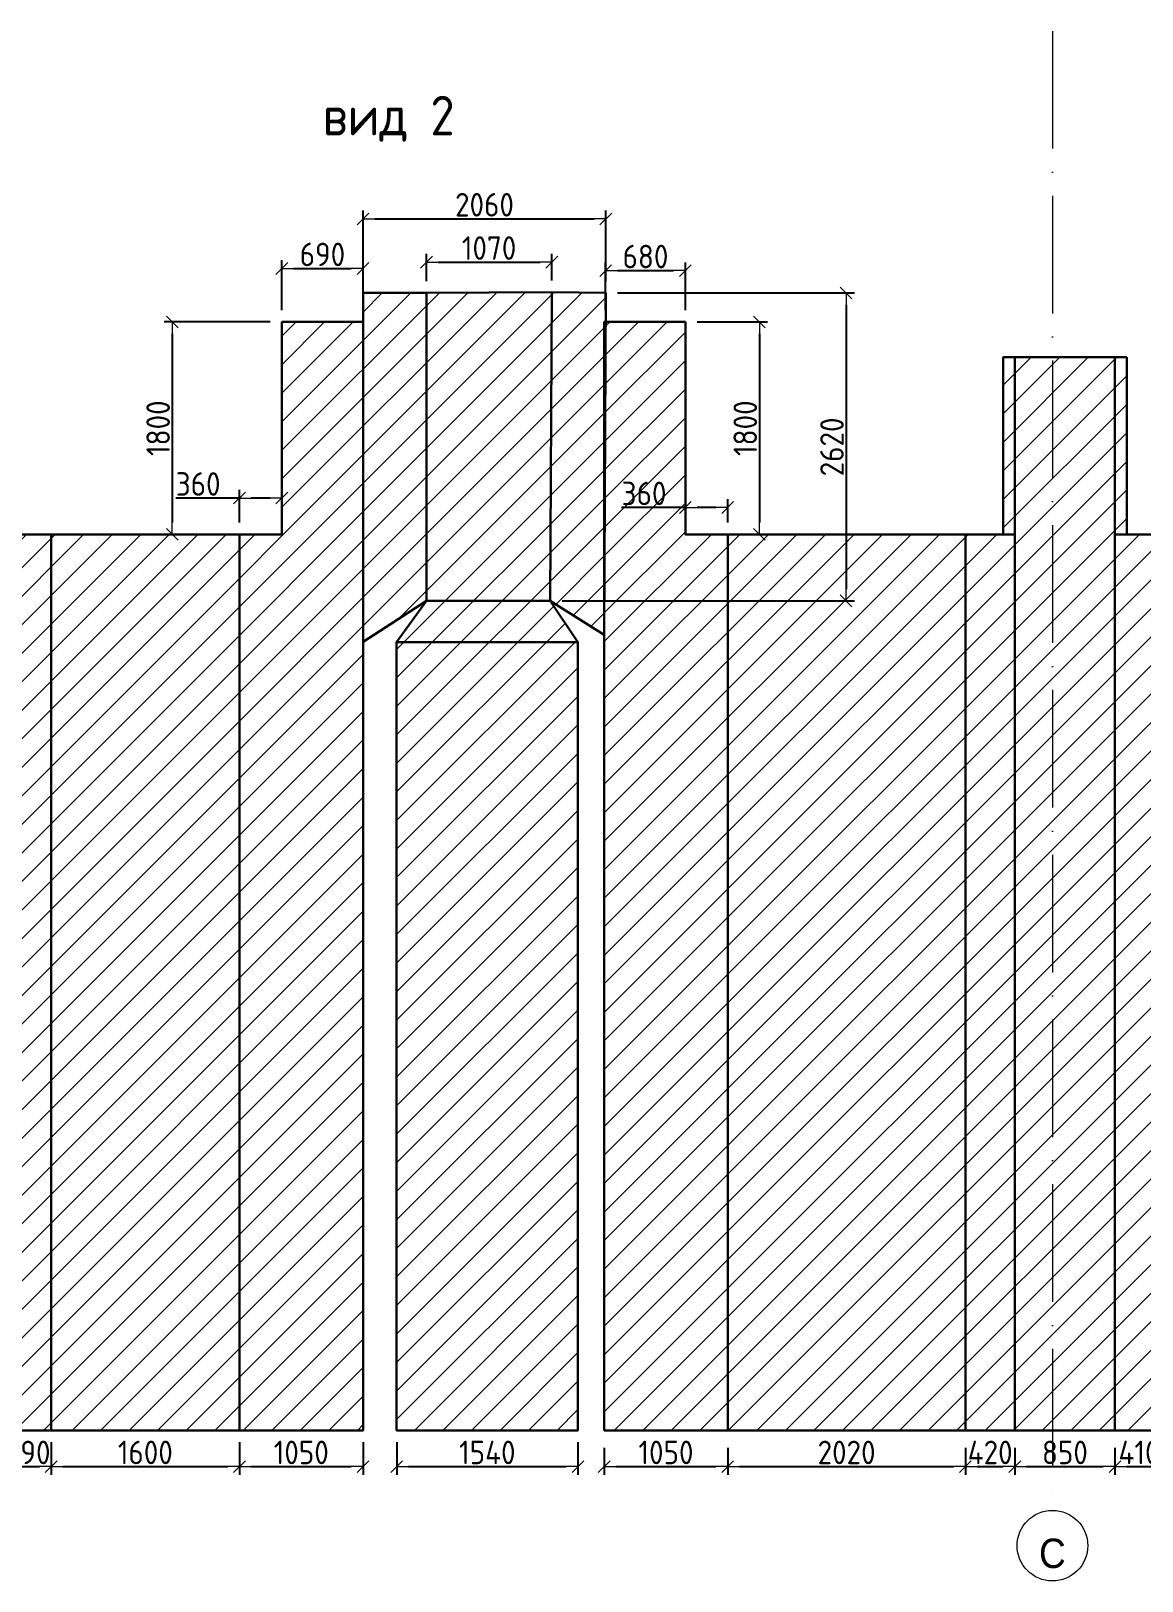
# Model space of a CAD drawing. Header units: millimetres. Extents: x 209 to 1046824, y -248937 to 510758.
# Drawn here: x 96532 to 105973, y -160291 to -147117 of the extents above; entities that cross this region are included whole.
import ezdxf

# ---------------------------------------------------------------- set-up
doc = ezdxf.new("R2010")
doc.units = ezdxf.units.MM
doc.linetypes.add('50_200_ШТРИХ_1Т_ш5_п1_п1_', pattern=[1400, 1000, -200, 0, -200])
doc.layers.add('$AUDIT_BAD_LAYER1', color=7, linetype='Continuous')
for name, color, linetype, lineweight, true_color in [('Оси-1', 7, 'Continuous', 20, 0xaaaaaa), ('Оси-2', 7, 'Continuous', 9, 0xaaaaaa), ('Оси-3', 7, '50_200_ШТРИХ_1Т_ш5_п1_п1_', 9, 0xaaaaaa)]:
    doc.layers.add(name, color=color, linetype=linetype, lineweight=lineweight, true_color=true_color)
doc.layers.add('Основные линии', color=7, linetype='Continuous', lineweight=30)
doc.layers.add('Размеры', color=7, linetype='Continuous', lineweight=15)
doc.styles.add('Arial', font='arial.ttf', dxfattribs={"width": 0.9, "height": 500})
doc.styles.add('СПДС', font='isocpeur.ttf', dxfattribs={"width": 0.9})
doc.dimstyles.new('Размера А3', dxfattribs={"dimtxt": 200, "dimasz": 100, "dimexe": 70, "dimexo": 100, "dimgap": 20, "dimtad": 1, "dimdec": 0, "dimrnd": 10, "dimzin": 0, "dimdsep": 46, "dimtxsty": 'СПДС', "dimblk": 'ARROWHEAD_6', "dimcen": 1, "dimclrd": 256, "dimclre": 256, "dimclrt": 256, "dimazin": 0, "dimtfac": 1, "dimtdec": 0, "dimtmove": 2, "dimatfit": 3, "dimfxl": 1, "dimtolj": 1, "dimtzin": 0, "dimarcsym": 0})

# ---------------------------------------------------------------- blocks, each defined once
blk = doc.blocks.new('ARROWHEAD_6')
at = {"color": 0, "linetype": 'Continuous'}
for p, q in [((0, 0), (-1, 0)), ((-0.5, -0.5), (0.5, 0.5))]:
    blk.add_line(p, q, dxfattribs=at)
blk = doc.blocks.new('*D1911')
at = {"layer": 'Defpoints', "color": 0, "lineweight": 30, "transparency": 16777216}
for p in [(96310, -159010), (96704, -159010), (96704, -159318)]:
    blk.add_point(p, dxfattribs=at)
at = {"layer": 'Размеры', "lineweight": -2, "transparency": 16777216}
for p, q in [((96310, -159110), (96310, -159388)), ((96704, -159110), (96704, -159388)), ((96410, -159318), (96604, -159318))]:
    blk.add_line(p, q, dxfattribs=at)
at = {"layer": 'Размеры', "lineweight": -2, "transparency": 16777216, "xscale": 100, "yscale": 100, "zscale": 100, "rotation": 180}
blk.add_blockref('ARROWHEAD_6', (96310, -159318), dxfattribs=at)
at = {"layer": 'Размеры', "lineweight": -2, "transparency": 16777216, "xscale": 100, "yscale": 100, "zscale": 100}
blk.add_blockref('ARROWHEAD_6', (96704, -159318), dxfattribs=at)
at = {"layer": 'Размеры', "lineweight": 15, "transparency": 16777216, "insert": (96507, -159198), "char_height": 200, "attachment_point": 5, "style": 'СПДС'}
blk.add_mtext('\\A1;390', dxfattribs=at)
blk = doc.blocks.new('*D1912')
at = {"layer": 'Defpoints', "color": 0, "lineweight": 30, "transparency": 16777216}
for p in [(96704, -159010), (98304, -159010), (98304, -159318)]:
    blk.add_point(p, dxfattribs=at)
at = {"layer": 'Размеры', "lineweight": -2, "transparency": 16777216}
for p, q in [((96704, -159110), (96704, -159388)), ((98304, -159110), (98304, -159388)), ((96804, -159318), (98204, -159318))]:
    blk.add_line(p, q, dxfattribs=at)
at = {"layer": 'Размеры', "lineweight": -2, "transparency": 16777216, "xscale": 100, "yscale": 100, "zscale": 100, "rotation": 180}
blk.add_blockref('ARROWHEAD_6', (96704, -159318), dxfattribs=at)
at = {"layer": 'Размеры', "lineweight": -2, "transparency": 16777216, "xscale": 100, "yscale": 100, "zscale": 100}
blk.add_blockref('ARROWHEAD_6', (98304, -159318), dxfattribs=at)
at = {"layer": 'Размеры', "lineweight": 15, "transparency": 16777216, "insert": (97504, -159198), "char_height": 200, "attachment_point": 5, "style": 'СПДС'}
blk.add_mtext('\\A1;1600', dxfattribs=at)
blk = doc.blocks.new('*D1913')
at = {"layer": 'Defpoints', "color": 0, "lineweight": 30, "transparency": 16777216}
for p in [(98304, -159010), (99354, -159010), (99354, -159318)]:
    blk.add_point(p, dxfattribs=at)
at = {"layer": 'Размеры', "lineweight": -2, "transparency": 16777216}
for p, q in [((98304, -159110), (98304, -159388)), ((99354, -159110), (99354, -159388)), ((98404, -159318), (99254, -159318))]:
    blk.add_line(p, q, dxfattribs=at)
at = {"layer": 'Размеры', "lineweight": -2, "transparency": 16777216, "xscale": 100, "yscale": 100, "zscale": 100, "rotation": 180}
blk.add_blockref('ARROWHEAD_6', (98304, -159318), dxfattribs=at)
at = {"layer": 'Размеры', "lineweight": -2, "transparency": 16777216, "xscale": 100, "yscale": 100, "zscale": 100}
blk.add_blockref('ARROWHEAD_6', (99354, -159318), dxfattribs=at)
at = {"layer": 'Размеры', "lineweight": 15, "transparency": 16777216, "insert": (98829, -159198), "char_height": 200, "attachment_point": 5, "style": 'СПДС'}
blk.add_mtext('\\A1;1050', dxfattribs=at)
blk = doc.blocks.new('*D1914')
at = {"layer": 'Defpoints', "color": 0, "lineweight": 30, "transparency": 16777216}
for p in [(99640, -159010), (101180, -159010), (101180, -159318)]:
    blk.add_point(p, dxfattribs=at)
at = {"layer": 'Размеры', "lineweight": -2, "transparency": 16777216}
for p, q in [((99640, -159110), (99640, -159388)), ((101180, -159110), (101180, -159388)), ((99740, -159318), (101080, -159318))]:
    blk.add_line(p, q, dxfattribs=at)
at = {"layer": 'Размеры', "lineweight": -2, "transparency": 16777216, "xscale": 100, "yscale": 100, "zscale": 100, "rotation": 180}
blk.add_blockref('ARROWHEAD_6', (99640, -159318), dxfattribs=at)
at = {"layer": 'Размеры', "lineweight": -2, "transparency": 16777216, "xscale": 100, "yscale": 100, "zscale": 100}
blk.add_blockref('ARROWHEAD_6', (101180, -159318), dxfattribs=at)
at = {"layer": 'Размеры', "lineweight": 15, "transparency": 16777216, "insert": (100410, -159198), "char_height": 200, "attachment_point": 5, "style": 'СПДС'}
blk.add_mtext('\\A1;1540', dxfattribs=at)
blk = doc.blocks.new('*D1926')
at = {"layer": 'Defpoints', "color": 0, "lineweight": 30, "transparency": 16777216}
for p in [(105743, -159058), (106153, -159058), (106153, -159318)]:
    blk.add_point(p, dxfattribs=at)
at = {"layer": 'Размеры', "lineweight": -2, "transparency": 16777216}
for p, q in [((105743, -159158), (105743, -159388)), ((106153, -159158), (106153, -159388)), ((105843, -159318), (106053, -159318))]:
    blk.add_line(p, q, dxfattribs=at)
at = {"layer": 'Размеры', "lineweight": -2, "transparency": 16777216, "xscale": 100, "yscale": 100, "zscale": 100, "rotation": 180}
blk.add_blockref('ARROWHEAD_6', (105743, -159318), dxfattribs=at)
at = {"layer": 'Размеры', "lineweight": -2, "transparency": 16777216, "xscale": 100, "yscale": 100, "zscale": 100}
blk.add_blockref('ARROWHEAD_6', (106153, -159318), dxfattribs=at)
at = {"layer": 'Размеры', "lineweight": 15, "transparency": 16777216, "insert": (105948, -159198), "char_height": 200, "attachment_point": 5, "style": 'СПДС'}
blk.add_mtext('\\A1;410', dxfattribs=at)
blk = doc.blocks.new('*D1927')
at = {"layer": 'Defpoints', "color": 0, "lineweight": 30, "transparency": 16777216}
for p in [(104893, -159058), (105743, -159058), (105743, -159318)]:
    blk.add_point(p, dxfattribs=at)
at = {"layer": 'Размеры', "lineweight": -2, "transparency": 16777216}
for p, q in [((104893, -159158), (104893, -159388)), ((105743, -159158), (105743, -159388)), ((104993, -159318), (105643, -159318))]:
    blk.add_line(p, q, dxfattribs=at)
at = {"layer": 'Размеры', "lineweight": -2, "transparency": 16777216, "xscale": 100, "yscale": 100, "zscale": 100, "rotation": 180}
blk.add_blockref('ARROWHEAD_6', (104893, -159318), dxfattribs=at)
at = {"layer": 'Размеры', "lineweight": -2, "transparency": 16777216, "xscale": 100, "yscale": 100, "zscale": 100}
blk.add_blockref('ARROWHEAD_6', (105743, -159318), dxfattribs=at)
at = {"layer": 'Размеры', "lineweight": 15, "transparency": 16777216, "insert": (105318, -159198), "char_height": 200, "attachment_point": 5, "style": 'СПДС'}
blk.add_mtext('\\A1;850', dxfattribs=at)
blk = doc.blocks.new('*D1928')
at = {"layer": 'Defpoints', "color": 0, "lineweight": 30, "transparency": 16777216}
for p in [(104473, -159058), (104893, -159058), (104893, -159318)]:
    blk.add_point(p, dxfattribs=at)
at = {"layer": 'Размеры', "lineweight": -2, "transparency": 16777216}
for p, q in [((104473, -159158), (104473, -159388)), ((104893, -159158), (104893, -159388)), ((104573, -159318), (104793, -159318))]:
    blk.add_line(p, q, dxfattribs=at)
at = {"layer": 'Размеры', "lineweight": -2, "transparency": 16777216, "xscale": 100, "yscale": 100, "zscale": 100, "rotation": 180}
blk.add_blockref('ARROWHEAD_6', (104473, -159318), dxfattribs=at)
at = {"layer": 'Размеры', "lineweight": -2, "transparency": 16777216, "xscale": 100, "yscale": 100, "zscale": 100}
blk.add_blockref('ARROWHEAD_6', (104893, -159318), dxfattribs=at)
at = {"layer": 'Размеры', "lineweight": 15, "transparency": 16777216, "insert": (104683, -159198), "char_height": 200, "attachment_point": 5, "style": 'СПДС'}
blk.add_mtext('\\A1;420', dxfattribs=at)
blk = doc.blocks.new('*D1929')
at = {"layer": 'Defpoints', "color": 0, "lineweight": 30, "transparency": 16777216}
for p in [(101403, -159058), (102453, -159058), (102453, -159318)]:
    blk.add_point(p, dxfattribs=at)
at = {"layer": 'Размеры', "lineweight": -2, "transparency": 16777216}
for p, q in [((101403, -159158), (101403, -159388)), ((102453, -159158), (102453, -159388)), ((101503, -159318), (102353, -159318))]:
    blk.add_line(p, q, dxfattribs=at)
at = {"layer": 'Размеры', "lineweight": -2, "transparency": 16777216, "xscale": 100, "yscale": 100, "zscale": 100, "rotation": 180}
blk.add_blockref('ARROWHEAD_6', (101403, -159318), dxfattribs=at)
at = {"layer": 'Размеры', "lineweight": -2, "transparency": 16777216, "xscale": 100, "yscale": 100, "zscale": 100}
blk.add_blockref('ARROWHEAD_6', (102453, -159318), dxfattribs=at)
at = {"layer": 'Размеры', "lineweight": 15, "transparency": 16777216, "insert": (101928, -159198), "char_height": 200, "attachment_point": 5, "style": 'СПДС'}
blk.add_mtext('\\A1;1050', dxfattribs=at)
blk = doc.blocks.new('*D1930')
at = {"layer": 'Defpoints', "color": 0, "lineweight": 30, "transparency": 16777216}
for p in [(102453, -159058), (104473, -159058), (104473, -159318)]:
    blk.add_point(p, dxfattribs=at)
at = {"layer": 'Размеры', "lineweight": -2, "transparency": 16777216}
for p, q in [((102453, -159158), (102453, -159388)), ((104473, -159158), (104473, -159388)), ((102553, -159318), (104373, -159318))]:
    blk.add_line(p, q, dxfattribs=at)
at = {"layer": 'Размеры', "lineweight": -2, "transparency": 16777216, "xscale": 100, "yscale": 100, "zscale": 100, "rotation": 180}
blk.add_blockref('ARROWHEAD_6', (102453, -159318), dxfattribs=at)
at = {"layer": 'Размеры', "lineweight": -2, "transparency": 16777216, "xscale": 100, "yscale": 100, "zscale": 100}
blk.add_blockref('ARROWHEAD_6', (104473, -159318), dxfattribs=at)
at = {"layer": 'Размеры', "lineweight": 15, "transparency": 16777216, "insert": (103463, -159198), "char_height": 200, "attachment_point": 5, "style": 'СПДС'}
blk.add_mtext('\\A1;2020', dxfattribs=at)
blk = doc.blocks.new('*D1932')
at = {"layer": 'Defpoints', "color": 0, "lineweight": 30, "transparency": 16777216}
for p in [(102093, -149590), (102093, -151395), (102722, -151395)]:
    blk.add_point(p, dxfattribs=at)
at = {"layer": 'Размеры', "lineweight": -2, "transparency": 16777216}
for p, q in [((102193, -149590), (102792, -149590)), ((102722, -149690), (102722, -151295)), ((102193, -151395), (102792, -151395))]:
    blk.add_line(p, q, dxfattribs=at)
at = {"layer": 'Размеры', "lineweight": -2, "transparency": 16777216, "xscale": 100, "yscale": 100, "zscale": 100}
for p, rotation in [((102722, -149590), 90), ((102722, -151395), 270)]:
    blk.add_blockref('ARROWHEAD_6', p, dxfattribs=dict(at, rotation=rotation))
at = {"layer": 'Размеры', "lineweight": 15, "transparency": 16777216, "insert": (102602, -150493), "char_height": 200, "attachment_point": 5, "rotation": 90, "style": 'СПДС'}
blk.add_mtext('\\A1;1800', dxfattribs=at)
blk = doc.blocks.new('*D1933')
at = {"layer": 'Defpoints', "color": 0, "lineweight": 30, "transparency": 16777216}
for p in [(101417, -149343), (100945, -151960), (103459, -151960)]:
    blk.add_point(p, dxfattribs=at)
at = {"layer": 'Размеры', "lineweight": -2, "transparency": 16777216}
for p, q in [((101517, -149343), (103529, -149343)), ((103459, -149443), (103459, -151860)), ((101045, -151960), (103529, -151960))]:
    blk.add_line(p, q, dxfattribs=at)
at = {"layer": 'Размеры', "lineweight": -2, "transparency": 16777216, "xscale": 100, "yscale": 100, "zscale": 100}
for p, rotation in [((103459, -149343), 90), ((103459, -151960), 270)]:
    blk.add_blockref('ARROWHEAD_6', p, dxfattribs=dict(at, rotation=rotation))
at = {"layer": 'Размеры', "lineweight": 15, "transparency": 16777216, "insert": (103339, -150652), "char_height": 200, "attachment_point": 5, "rotation": 90, "style": 'СПДС'}
blk.add_mtext('\\A1;2620', dxfattribs=at)
blk = doc.blocks.new('*D1934')
at = {"layer": 'Defpoints', "color": 0, "lineweight": 30, "transparency": 16777216}
for p in [(101417, -148714), (99354, -149343), (101417, -149343)]:
    blk.add_point(p, dxfattribs=at)
at = {"layer": 'Размеры', "lineweight": -2, "transparency": 16777216}
for p, q in [((99354, -149243), (99354, -148644)), ((99454, -148714), (101317, -148714)), ((101417, -149243), (101417, -148644))]:
    blk.add_line(p, q, dxfattribs=at)
at = {"layer": 'Размеры', "lineweight": -2, "transparency": 16777216, "xscale": 100, "yscale": 100, "zscale": 100, "rotation": 180}
blk.add_blockref('ARROWHEAD_6', (99354, -148714), dxfattribs=at)
at = {"layer": 'Размеры', "lineweight": -2, "transparency": 16777216, "xscale": 100, "yscale": 100, "zscale": 100}
blk.add_blockref('ARROWHEAD_6', (101417, -148714), dxfattribs=at)
at = {"layer": 'Размеры', "lineweight": 15, "transparency": 16777216, "insert": (100386, -148594), "char_height": 200, "attachment_point": 5, "style": 'СПДС'}
blk.add_mtext('\\A1;2060', dxfattribs=at)
blk = doc.blocks.new('*D1935')
at = {"layer": 'Defpoints', "color": 0, "lineweight": 30, "transparency": 16777216}
for p in [(100958, -149082), (99893, -149343), (100958, -149337)]:
    blk.add_point(p, dxfattribs=at)
at = {"layer": 'Размеры', "lineweight": -2, "transparency": 16777216}
for p, q in [((99893, -149243), (99893, -149012)), ((99993, -149082), (100858, -149082)), ((100958, -149237), (100958, -149012))]:
    blk.add_line(p, q, dxfattribs=at)
at = {"layer": 'Размеры', "lineweight": -2, "transparency": 16777216, "xscale": 100, "yscale": 100, "zscale": 100, "rotation": 180}
blk.add_blockref('ARROWHEAD_6', (99893, -149082), dxfattribs=at)
at = {"layer": 'Размеры', "lineweight": -2, "transparency": 16777216, "xscale": 100, "yscale": 100, "zscale": 100}
blk.add_blockref('ARROWHEAD_6', (100958, -149082), dxfattribs=at)
at = {"layer": 'Размеры', "lineweight": 15, "transparency": 16777216, "insert": (100425, -148962), "char_height": 200, "attachment_point": 5, "style": 'СПДС'}
blk.add_mtext('\\A1;1070', dxfattribs=at)
blk = doc.blocks.new('*D1936')
at = {"layer": 'Defpoints', "color": 0, "lineweight": 30, "transparency": 16777216}
for p in [(102093, -149154), (101415, -149590), (102093, -149590)]:
    blk.add_point(p, dxfattribs=at)
at = {"layer": 'Размеры', "lineweight": -2, "transparency": 16777216}
for p, q in [((101415, -149490), (101415, -149084)), ((102093, -149490), (102093, -149084)), ((101515, -149154), (101993, -149154))]:
    blk.add_line(p, q, dxfattribs=at)
at = {"layer": 'Размеры', "lineweight": -2, "transparency": 16777216, "xscale": 100, "yscale": 100, "zscale": 100, "rotation": 180}
blk.add_blockref('ARROWHEAD_6', (101415, -149154), dxfattribs=at)
at = {"layer": 'Размеры', "lineweight": -2, "transparency": 16777216, "xscale": 100, "yscale": 100, "zscale": 100}
blk.add_blockref('ARROWHEAD_6', (102093, -149154), dxfattribs=at)
at = {"layer": 'Размеры', "lineweight": 15, "transparency": 16777216, "insert": (101754, -149034), "char_height": 200, "attachment_point": 5, "style": 'СПДС'}
blk.add_mtext('\\A1;680', dxfattribs=at)
blk = doc.blocks.new('*D1937')
at = {"layer": 'Defpoints', "color": 0, "lineweight": 30, "transparency": 16777216}
for p in [(99354, -149136), (98664, -149590), (99354, -149590)]:
    blk.add_point(p, dxfattribs=at)
at = {"layer": 'Размеры', "lineweight": -2, "transparency": 16777216}
for p, q in [((98664, -149490), (98664, -149066)), ((99354, -149490), (99354, -149066)), ((98764, -149136), (99254, -149136))]:
    blk.add_line(p, q, dxfattribs=at)
at = {"layer": 'Размеры', "lineweight": -2, "transparency": 16777216, "xscale": 100, "yscale": 100, "zscale": 100, "rotation": 180}
blk.add_blockref('ARROWHEAD_6', (98664, -149136), dxfattribs=at)
at = {"layer": 'Размеры', "lineweight": -2, "transparency": 16777216, "xscale": 100, "yscale": 100, "zscale": 100}
blk.add_blockref('ARROWHEAD_6', (99354, -149136), dxfattribs=at)
at = {"layer": 'Размеры', "lineweight": 15, "transparency": 16777216, "insert": (99009, -149016), "char_height": 200, "attachment_point": 5, "style": 'СПДС'}
blk.add_mtext('\\A1;690', dxfattribs=at)
blk = doc.blocks.new('*D1938')
at = {"layer": 'Defpoints', "color": 0, "lineweight": 30, "transparency": 16777216}
for p in [(98664, -149590), (97733, -151395), (98664, -151395)]:
    blk.add_point(p, dxfattribs=at)
at = {"layer": 'Размеры', "lineweight": -2, "transparency": 16777216}
for p, q in [((98564, -149590), (97663, -149590)), ((97733, -149690), (97733, -151295)), ((98564, -151395), (97663, -151395))]:
    blk.add_line(p, q, dxfattribs=at)
at = {"layer": 'Размеры', "lineweight": -2, "transparency": 16777216, "xscale": 100, "yscale": 100, "zscale": 100}
for p, rotation in [((97733, -149590), 90), ((97733, -151395), 270)]:
    blk.add_blockref('ARROWHEAD_6', p, dxfattribs=dict(at, rotation=rotation))
at = {"layer": 'Размеры', "lineweight": 15, "transparency": 16777216, "insert": (97613, -150493), "char_height": 200, "attachment_point": 5, "rotation": 90, "style": 'СПДС'}
blk.add_mtext('\\A1;1800', dxfattribs=at)
blk = doc.blocks.new('*D1939')
at = {"layer": 'Defpoints', "color": 0, "lineweight": 30, "transparency": 16777216}
for p in [(98664, -151087), (98304, -151395), (98664, -151395)]:
    blk.add_point(p, dxfattribs=at)
at = {"layer": 'Размеры', "lineweight": -2, "transparency": 16777216}
for p, q in [((98304, -151087), (97762, -151087)), ((98304, -151295), (98304, -151017)), ((98564, -151087), (98404, -151087)), ((98664, -151295), (98664, -151017))]:
    blk.add_line(p, q, dxfattribs=at)
at = {"layer": 'Размеры', "lineweight": -2, "transparency": 16777216, "xscale": 100, "yscale": 100, "zscale": 100, "rotation": 180}
blk.add_blockref('ARROWHEAD_6', (98304, -151087), dxfattribs=at)
at = {"layer": 'Размеры', "lineweight": -2, "transparency": 16777216, "xscale": 100, "yscale": 100, "zscale": 100}
blk.add_blockref('ARROWHEAD_6', (98664, -151087), dxfattribs=at)
at = {"layer": 'Размеры', "lineweight": 15, "transparency": 16777216, "insert": (97953, -150967), "char_height": 200, "attachment_point": 5, "style": 'СПДС'}
blk.add_mtext('\\A1;360', dxfattribs=at)
blk = doc.blocks.new('*D1940')
at = {"layer": 'Defpoints', "color": 0, "lineweight": 30, "transparency": 16777216}
for p in [(102093, -151167), (102093, -151395), (102453, -151395)]:
    blk.add_point(p, dxfattribs=at)
at = {"layer": 'Размеры', "lineweight": -2, "transparency": 16777216}
for p, q in [((102093, -151295), (102093, -151097)), ((102453, -151295), (102453, -151097)), ((102093, -151167), (101551, -151167)), ((102353, -151167), (102193, -151167))]:
    blk.add_line(p, q, dxfattribs=at)
at = {"layer": 'Размеры', "lineweight": -2, "transparency": 16777216, "xscale": 100, "yscale": 100, "zscale": 100, "rotation": 180}
blk.add_blockref('ARROWHEAD_6', (102093, -151167), dxfattribs=at)
at = {"layer": 'Размеры', "lineweight": -2, "transparency": 16777216, "xscale": 100, "yscale": 100, "zscale": 100}
blk.add_blockref('ARROWHEAD_6', (102453, -151167), dxfattribs=at)
at = {"layer": 'Размеры', "lineweight": 15, "transparency": 16777216, "insert": (101742, -151047), "char_height": 200, "attachment_point": 5, "style": 'СПДС'}
blk.add_mtext('\\A1;360', dxfattribs=at)
blk = doc.blocks.new('Ось сетки - Круг_Ø6_00__ISO-2_5_0_9K_-17386508-АИ_План этажа Радиаторы_2')
at = {"layer": 'Оси-1'}
blk.add_circle((0, 0), 3, dxfattribs=at)

msp = doc.modelspace()

# ---------------------------------------------------------------- hatches: boundary and pattern name
at = {"layer": '$AUDIT_BAD_LAYER1', "lineweight": 15, "transparency": 33554559}
h = msp.add_hatch(dxfattribs=at)
h.set_pattern_fill('ANSI31', color=3, scale=54)
h.set_pattern_definition([(45, (0, -158177.41), (-121.23346, 121.23346), [])])
h.paths.add_polyline_path([(89416.5, -148915.2), (87746.5, -148915.2), (87746.5, -150885.2), (87356.5, -150885.2), (87356.5, -155245.2), (89416.5, -155245.2)])
h.paths.add_polyline_path([(89416.5, -155245.2), (87356.5, -155245.2), (87356.5, -156145.2), (89416.5, -156145.2)])
h.paths.add_polyline_path([(89416.5, -156145.2), (87666.5, -156145.2), (87666.5, -156530.2), (89416.5, -156530.2)])
h.paths.add_polyline_path([(89416.5, -156530.2), (89106.5, -156530.2), (89106.5, -159010.2), (89416.5, -159010.2)])
h.paths.add_polyline_path([(89816.5, -151395.2), (89416.5, -151395.2), (89416.5, -155245.2), (89416.5, -156145.2), (89416.5, -156530.2), (89416.5, -159010.2), (89816.5, -159010.2)])
h.paths.add_polyline_path([(95066.5, -151395.2), (89816.5, -151395.2), (89816.5, -159010.2), (95066.5, -159010.2)])
h.paths.add_polyline_path([(95066.5, -151035.2), (89816.5, -151035.2), (89816.5, -151395.2), (95066.5, -151395.2)])
h.paths.add_polyline_path([(95066.5, -149530.2), (89816.5, -149530.2), (89816.5, -151035.2), (95066.5, -151035.2)])
h.paths.add_polyline_path([(95460.5, -151395.2), (95066.5, -151395.2), (95066.5, -159010.2), (95460.5, -159010.2)])
h.paths.add_polyline_path([(96310.5, -149890.2), (95460.5, -149890.2), (95460.5, -159010.2), (96310.5, -159010.2)])
h.paths.add_polyline_path([(96704.5, -151395.2), (96310.5, -151395.2), (96310.5, -159010.2), (96704.5, -159010.2)])
h.paths.add_polyline_path([(98304.5, -151395.2), (96704.5, -151395.2), (96704.5, -159010.2), (98304.5, -159010.2)])
h.paths.add_polyline_path([(99354.5, -149590.2), (98664.5, -149590.2), (98664.5, -151395.2), (98304.5, -151395.2), (98304.5, -159010.2), (99354.5, -159010.2)])
h.paths.add_polyline_path([(99892.5, -149342.9), (99354.5, -149342.9), (99354.5, -152309), (99892.5, -151960.2)])
h.paths.add_polyline_path([(100957.8, -149336.8), (99892.5, -149342.9), (99892.5, -151960.2), (100944.8, -151960.2)])
h.paths.add_polyline_path([(101403.3, -149590.2), (101415.4, -149590.2), (101416.5, -149342.9), (100957.8, -149336.8), (100944.8, -151960.2), (101403.3, -152248.4)])
h.paths.add_polyline_path([(102093.3, -149590.2), (101415.4, -149590.2), (101403.3, -152248.4), (101403.3, -159010.2), (102453.3, -159010.2), (102453.3, -151395.2), (102093.3, -151395.2)])
h.paths.add_polyline_path([(100944.8, -151960.2), (99892.5, -151960.2), (99639.7, -152310.2), (101179.7, -152310.2)])
h.paths.add_polyline_path([(101179.7, -152310.2), (99639.7, -152310.2), (99639.7, -159010.2), (101179.7, -159010.2)])
h.paths.add_polyline_path([(104473.3, -151395.2), (102453.3, -151395.2), (102453.3, -159010.2), (104473.3, -159010.2)])
h.paths.add_polyline_path([(104893.3, -151395.2), (104793.3, -151395.2), (104473.3, -151395.2), (104473.3, -159010.2), (104893.3, -159010.2)])
h.paths.add_polyline_path([(105743.3, -149890.2), (104893.3, -149890.2), (104893.3, -151395.2), (104893.3, -159010.2), (105743.3, -159010.2), (105743.3, -151395.2)])
h.paths.add_polyline_path([(105843.3, -149890.2), (105743.3, -149890.2), (105743.3, -151395.2), (105843.3, -151395.2)])
h.paths.add_polyline_path([(104893.3, -149890.2), (104793.3, -149890.2), (104793.3, -151395.2), (104893.3, -151395.2)])
h.paths.add_polyline_path([(106153.3, -151395.2), (105743.3, -151395.2), (105743.3, -159010.2), (106153.3, -159010.2)])
h.paths.add_polyline_path([(111303.3, -151035.2), (106153.3, -151035.2), (106153.3, -151395.2), (111303.3, -151395.2)])
h.paths.add_polyline_path([(111303.3, -149530.2), (106153.3, -149530.2), (106153.3, -151035.2), (111303.3, -151035.2)])
h.paths.add_polyline_path([(111303.3, -151395.2), (106153.3, -151395.2), (106153.3, -159010.2), (111303.3, -159010.2)])
h.paths.add_polyline_path([(111713.3, -151395.2), (111613.3, -151395.2), (111303.3, -151395.2), (111303.3, -159010.2), (111713.3, -159010.2)])
h.paths.add_polyline_path([(111713.3, -149890.2), (111613.3, -149890.2), (111613.3, -151395.2), (111713.3, -151395.2)])
h.paths.add_polyline_path([(112563.3, -149890.2), (111713.3, -149890.2), (111713.3, -151395.2), (111713.3, -159010.2), (112563.3, -159010.2), (112563.3, -151395.2)])
h.paths.add_polyline_path([(112663.3, -149890.2), (112563.3, -149890.2), (112563.3, -151395.2), (112663.3, -151395.2)])
h.paths.add_polyline_path([(112953.3, -151395.2), (112563.3, -151395.2), (112563.3, -159010.2), (112953.3, -159010.2)])
h.paths.add_polyline_path([(118073.3, -151395.2), (112953.3, -151395.2), (112953.3, -159010.2), (118073.3, -159010.2)])
h.paths.add_polyline_path([(118073.3, -151035.2), (112953.3, -151035.2), (112953.3, -151395.2), (118073.3, -151395.2)])
h.paths.add_polyline_path([(118073.3, -149530.2), (112953.3, -149530.2), (112953.3, -151035.2), (118073.3, -151035.2)])
h.paths.add_polyline_path([(118453.3, -151395.2), (118073.3, -151395.2), (118073.3, -159010.2), (118453.3, -159010.2)])
h.paths.add_polyline_path([(119353.3, -149890.2), (118453.3, -149890.2), (118453.3, -159010.2), (119353.3, -159010.2)])
h.paths.add_polyline_path([(118453.3, -149890.2), (118353.3, -149890.2), (118353.3, -151395.2), (118453.3, -151395.2)])
h.paths.add_polyline_path([(119453.3, -149890.2), (119353.3, -149890.2), (119353.3, -151395.2), (119453.3, -151395.2)])
h.paths.add_polyline_path([(119743.3, -151395.2), (119353.3, -151395.2), (119353.3, -159010.2), (119743.3, -159010.2)])
h.paths.add_polyline_path([(125073.3, -151395.2), (119743.3, -151395.2), (119743.3, -159010.2), (125073.3, -159010.2)])
h.paths.add_polyline_path([(125073.3, -151035.2), (119743.3, -151035.2), (119743.3, -151395.2), (125073.3, -151395.2)])
h.paths.add_polyline_path([(125073.3, -149530.2), (119743.3, -149530.2), (119743.3, -151035.2), (125073.3, -151035.2)])
h.paths.add_polyline_path([(125473.3, -151395.2), (125073.3, -151395.2), (125073.3, -159010.2), (125473.3, -159010.2)])
h.paths.add_polyline_path([(125773.3, -151395.2), (125473.3, -151395.2), (125473.3, -159010.2), (125773.3, -159010.2)])
h.paths.add_polyline_path([(95460.5, -149890.2), (95360.5, -149890.2), (95360.5, -151395.2), (95460.5, -151395.2)])
h.paths.add_polyline_path([(96410.5, -149890.2), (96310.5, -149890.2), (96310.5, -151395.2), (96410.5, -151395.2)])

# ---------------------------------------------------------------- linework, layer by layer
at = {"layer": 'Оси-3'}
msp.add_line((105212.2, -147117.1), (105212.2, -159693.9), dxfattribs=at)
at = {"layer": 'Основные линии'}
for p, q in [((96310.5, -159010.2), (96810.5, -159010.2)), ((96704.5, -159010.2), (98304.5, -159010.2)), ((102453.3, -159010.2), (104473.3, -159010.2)), ((104473.3, -159010.2), (104893.3, -159010.2)), ((104893.3, -159010.2), (105743.3, -159010.2)), ((105743.3, -159010.2), (106153.3, -159010.2))]:
    msp.add_line(p, q, dxfattribs=at)
for points in [[(99892.5, -151960.2), (99354.5, -152309), (99354.5, -149342.9), (99892.7, -149342.9)], [(100944.8, -151960.2), (101403.3, -152248.4), (101416.5, -149342.9), (100957.8, -149336.8)], [(98304.5, -151395.2), (98304.5, -159010.2), (99354.5, -159010.2), (99354.5, -149590.2), (98664.5, -149590.2)], [(98304.5, -151395.2), (98664.5, -151395.2), (98664.5, -149590.2)], [(102093.3, -149590.2), (101403.3, -149590.2), (101403.3, -159010.2), (102453.3, -159010.2), (102453.3, -151395.2)], [(102453.3, -151395.2), (102093.3, -151395.2), (102093.3, -149588.6)], [(99639.7, -152310.2), (99639.7, -159010.2), (101179.7, -159010.2), (101179.7, -152310.2)]]:
    msp.add_lwpolyline(points, dxfattribs=at)
for points in [[(99892.5, -151960.2), (100944.8, -151960.2), (100957.8, -149336.8), (99892.5, -149342.9)], [(104893.3, -149890.2), (104793.3, -149890.2), (104793.3, -151395.2), (104893.3, -151395.2)], [(104893.3, -159010.2), (105743.3, -159010.2), (105743.3, -149890.2), (104893.3, -149890.2)], [(105843.3, -149890.2), (105743.3, -149890.2), (105743.3, -151395.2), (105843.3, -151395.2)], [(96310.5, -151395.2), (96704.5, -151395.2), (96704.5, -159010.2), (96310.5, -159010.2)], [(96704.5, -151395.2), (98304.5, -151395.2), (98304.5, -159010.2), (96704.5, -159010.2)], [(102453.3, -159010.2), (104893.3, -159010.2), (104893.3, -151395.2), (102453.3, -151395.2)], [(104473.3, -159010.2), (104893.3, -159010.2), (104893.3, -151395.2), (104473.3, -151395.2)], [(105743.3, -151395.2), (106153.3, -151395.2), (106153.3, -159010.2), (105743.3, -159010.2)], [(99639.7, -152310.2), (101179.7, -152310.2), (100944.8, -151960.2), (99892.5, -151960.2)], [(99639.7, -159010.2), (101179.7, -159010.2), (101179.7, -152310.2), (99639.7, -152310.2)]]:
    msp.add_lwpolyline(points, close=True, dxfattribs=at)

# ---------------------------------------------------------------- block references
at = {"layer": 'Оси-1', "xscale": 100, "yscale": 100, "zscale": 100, "rotation": 179.9999999999998}
msp.add_blockref('Ось сетки - Круг_Ø6_00__ISO-2_5_0_9K_-17386508-АИ_План этажа Радиаторы_2', (105212.2, -159990.6), dxfattribs=at)

# ---------------------------------------------------------------- texts
at = {"layer": 'Оси-2', "insert": (105212, -160057), "char_height": 250, "width": 428.4, "attachment_point": 5, "line_spacing_factor": 0.936439, "style": 'Arial'}
msp.add_mtext('\\pxqc,t4.572,9.144,13.716,18.288,22.86,27.432,32.004,36.576,41.148,45.72,50.292,54.864,59.436,64.008,68.58,73.152,77.724,82.296,86.868,91.44,96.012,100.584,105.156,109.728,114.3,118.872,123.444,128.016,132.588,137.16,141.732,146.304;С', dxfattribs=at)
at = {"layer": 'Основные линии', "insert": (99010.7, -147668.2), "char_height": 335.67, "attachment_point": 1, "style": 'СПДС'}
msp.add_mtext_dynamic_manual_height_columns('вид 2', width=59136.488, gutter_width=1678.4, heights=[0], dxfattribs=at)

# ---------------------------------------------------------------- dimensions: what is measured, and where the dimension line sits
at = {"layer": 'Размеры', "lineweight": 15}
for base, p1, p2, picture, middle in [((101416.5, -148714), (99354.5, -149342.9), (101416.5, -149342.9), '*D1934', (100385.5, -148594)), ((100957.8, -149082.1), (99892.5, -149342.9), (100957.8, -149336.8), '*D1935', (100425.2, -148962.1)), ((99354.5, -149136.1), (98664.5, -149590.2), (99354.5, -149590.2), '*D1937', (99009.5, -149016.1)), ((102093.3, -149154), (101415.4, -149590.2), (102093.3, -149590.2), '*D1936', (101754.4, -149034)), ((96704.5, -159317.7), (96310.5, -159010.2), (96704.5, -159010.2), '*D1911', (96507.5, -159197.7)), ((98304.5, -159317.7), (96704.5, -159010.2), (98304.5, -159010.2), '*D1912', (97504.5, -159197.7)), ((99354.5, -159317.7), (98304.5, -159010.2), (99354.5, -159010.2), '*D1913', (98829.5, -159197.7)), ((101179.7, -159317.7), (99639.7, -159010.2), (101179.7, -159010.2), '*D1914', (100409.7, -159197.7)), ((102453.3, -159317.7), (101403.3, -159057.7), (102453.3, -159057.7), '*D1929', (101928.3, -159197.7)), ((104473.3, -159317.7), (102453.3, -159057.7), (104473.3, -159057.7), '*D1930', (103463.3, -159197.7)), ((104893.3, -159317.7), (104473.3, -159057.7), (104893.3, -159057.7), '*D1928', (104683.3, -159197.7)), ((105743.3, -159317.7), (104893.3, -159057.7), (105743.3, -159057.7), '*D1927', (105318.3, -159197.7)), ((106153.3, -159317.7), (105743.3, -159057.7), (106153.3, -159057.7), '*D1926', (105948.3, -159197.7))]:
    dim = msp.add_linear_dim(base=base, p1=p1, p2=p2, dimstyle='Размера А3', dxfattribs=at)
    dim.commit()
    dim.dimension.update_dxf_attribs({"geometry": picture, "text_midpoint": middle})
for base, p1, p2, picture, middle in [((103458.8, -151960.2), (101416.5, -149342.9), (100944.8, -151960.2), '*D1933', (103338.8, -150651.5)), ((97732.6, -151395.2), (98664.5, -149590.2), (98664.5, -151395.2), '*D1938', (97612.6, -150492.7)), ((102722.2, -151395.2), (102093.3, -149590.2), (102093.3, -151395.2), '*D1932', (102602.2, -150492.7))]:
    dim = msp.add_linear_dim(base=base, p1=p1, p2=p2, angle=90, dimstyle='Размера А3', dxfattribs=at)
    dim.commit()
    dim.dimension.update_dxf_attribs({"geometry": picture, "text_midpoint": middle})
for base, p1, p2, picture, middle in [((98664.5, -151087.1), (98304.5, -151395.2), (98664.5, -151395.2), '*D1939', (97953.1, -151087.1)), ((102093.3, -151166.9), (102453.3, -151395.2), (102093.3, -151395.2), '*D1940', (101741.9, -151166.9))]:
    dim = msp.add_linear_dim(base=base, p1=p1, p2=p2, dimstyle='Размера А3', override={"dimtmove": 0}, dxfattribs=at)
    dim.commit()
    dim.dimension.update_dxf_attribs({"geometry": picture, "text_midpoint": middle, "dimtype": 160})

doc.saveas('drawing.dxf')
